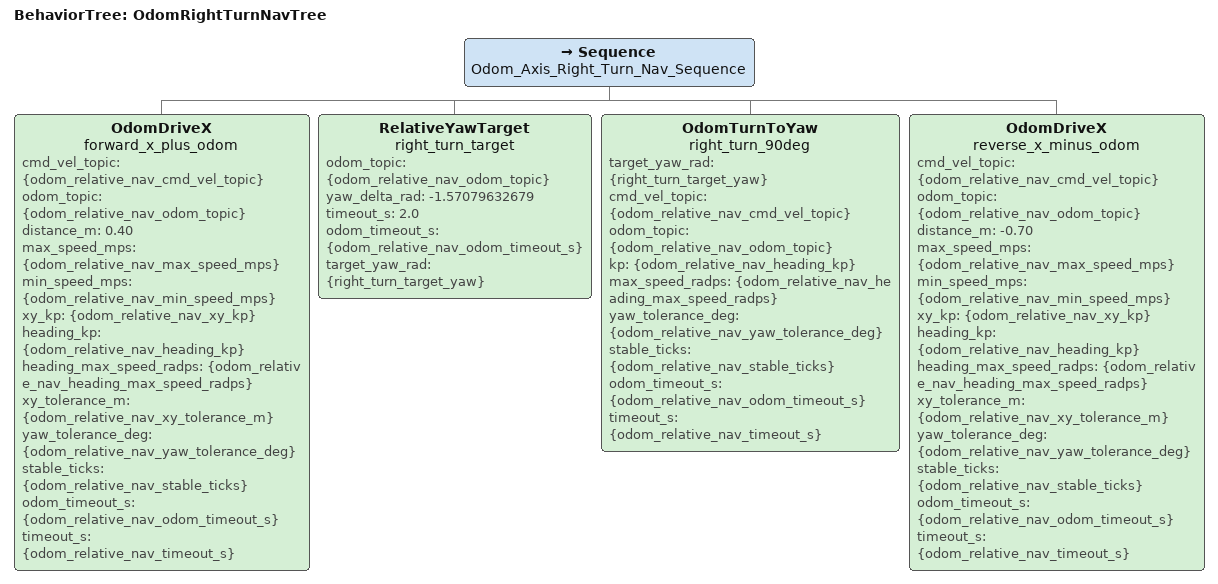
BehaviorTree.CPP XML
<!--
  独立右转导航入口：
  - 先基于 /odom 沿启动时车头 x 方向行驶 0.4m。
  - 捕获当前 yaw 后相对右转 90°，由 OdomTurnToYaw 闭环对齐。
  - 再基于 /odom 沿转向后的车头反方向行驶 0.7m。
  - 运行前必须确保遥控等其它 cmd_vel 发布权威已经停用。
-->
<root BTCPP_format="4" main_tree_to_execute="OdomRightTurnNavTree">
  <BehaviorTree ID="OdomRightTurnNavTree">
    <Sequence name="Odom_Axis_Right_Turn_Nav_Sequence">
      <OdomDriveX name="forward_x_plus_odom"
                  cmd_vel_topic="{odom_relative_nav_cmd_vel_topic}"
                  odom_topic="{odom_relative_nav_odom_topic}"
                  distance_m="0.40"
                  max_speed_mps="{odom_relative_nav_max_speed_mps}"
                  min_speed_mps="{odom_relative_nav_min_speed_mps}"
                  xy_kp="{odom_relative_nav_xy_kp}"
                  heading_kp="{odom_relative_nav_heading_kp}"
                  heading_max_speed_radps="{odom_relative_nav_heading_max_speed_radps}"
                  xy_tolerance_m="{odom_relative_nav_xy_tolerance_m}"
                  yaw_tolerance_deg="{odom_relative_nav_yaw_tolerance_deg}"
                  stable_ticks="{odom_relative_nav_stable_ticks}"
                  odom_timeout_s="{odom_relative_nav_odom_timeout_s}"
                  timeout_s="{odom_relative_nav_timeout_s}"/>
      <RelativeYawTarget name="right_turn_target"
                         odom_topic="{odom_relative_nav_odom_topic}"
                         yaw_delta_rad="-1.57079632679"
                         timeout_s="2.0"
                         odom_timeout_s="{odom_relative_nav_odom_timeout_s}"
                         target_yaw_rad="{right_turn_target_yaw}"/>
      <OdomTurnToYaw name="right_turn_90deg"
                     target_yaw_rad="{right_turn_target_yaw}"
                     cmd_vel_topic="{odom_relative_nav_cmd_vel_topic}"
                     odom_topic="{odom_relative_nav_odom_topic}"
                     kp="{odom_relative_nav_heading_kp}"
                     max_speed_radps="{odom_relative_nav_heading_max_speed_radps}"
                     yaw_tolerance_deg="{odom_relative_nav_yaw_tolerance_deg}"
                     stable_ticks="{odom_relative_nav_stable_ticks}"
                     odom_timeout_s="{odom_relative_nav_odom_timeout_s}"
                     timeout_s="{odom_relative_nav_timeout_s}"/>
      <OdomDriveX name="reverse_x_minus_odom"
                  cmd_vel_topic="{odom_relative_nav_cmd_vel_topic}"
                  odom_topic="{odom_relative_nav_odom_topic}"
                  distance_m="-0.70"
                  max_speed_mps="{odom_relative_nav_max_speed_mps}"
                  min_speed_mps="{odom_relative_nav_min_speed_mps}"
                  xy_kp="{odom_relative_nav_xy_kp}"
                  heading_kp="{odom_relative_nav_heading_kp}"
                  heading_max_speed_radps="{odom_relative_nav_heading_max_speed_radps}"
                  xy_tolerance_m="{odom_relative_nav_xy_tolerance_m}"
                  yaw_tolerance_deg="{odom_relative_nav_yaw_tolerance_deg}"
                  stable_ticks="{odom_relative_nav_stable_ticks}"
                  odom_timeout_s="{odom_relative_nav_odom_timeout_s}"
                  timeout_s="{odom_relative_nav_timeout_s}"/>
    </Sequence>
  </BehaviorTree>
</root>
